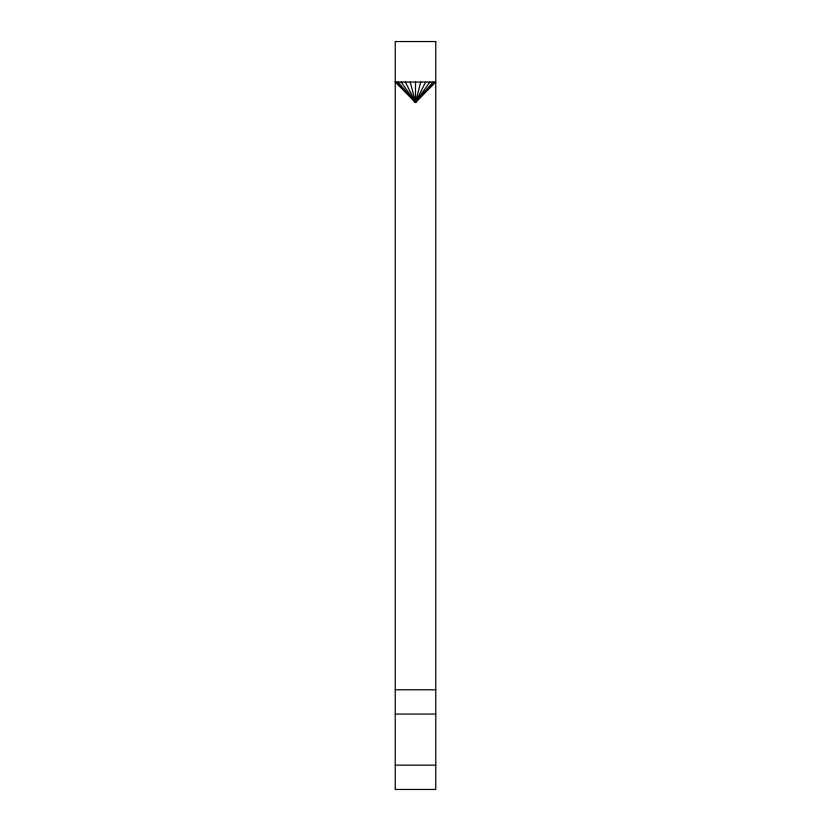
<?xml version="1.0" encoding="UTF-8"?>
<svg xmlns="http://www.w3.org/2000/svg" width="831" height="831" viewBox="0 0 831 831"><rect width="100%" height="100%" fill="white"/><g stroke="black" fill="none" stroke-linecap="round" stroke-linejoin="round"><path stroke-width="1.25" d="M395.93 82.061L415.5 102.317L435.756 82.061L395.244 82.061L415.5 102.317L420.746 82.061M397.956 82.061L415.5 102.317L425.628 82.061M401.176 82.061L415.5 102.317L429.824 82.061M405.372 82.061L415.5 102.317L433.044 82.061M410.254 82.061L415.5 102.317L435.07 82.061M395.244 689.782L435.756 689.782M395.244 714.089L435.756 714.089M395.244 765.143L435.756 765.143M415.5 82.061L415.5 102.317M435.756 41.55L395.244 41.55L395.244 789.45L435.756 789.45L435.756 41.55"/></g></svg>
